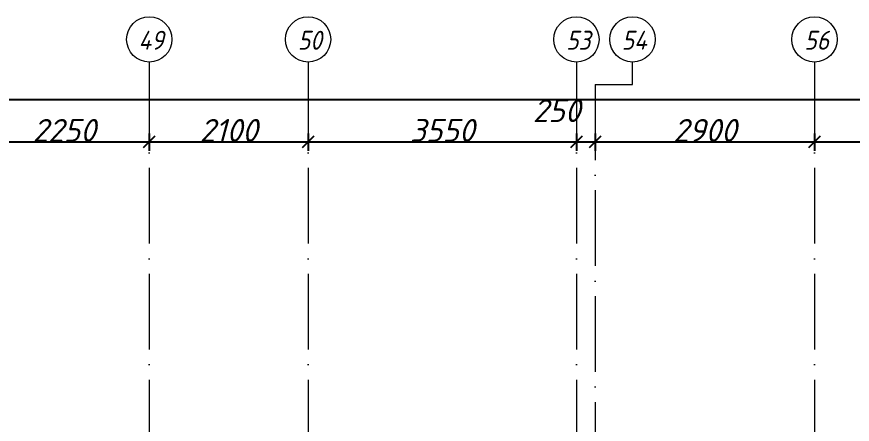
# Model space of a CAD drawing. Header units: millimetres. Extents: x -537608 to 253996, y -217170 to 186033.
# Drawn here: x -117452 to -106398, y 40727 to 46116 of the extents above; entities that cross this region are included whole.
import ezdxf

# ---------------------------------------------------------------- set-up
doc = ezdxf.new("R2010")
doc.units = ezdxf.units.MM
doc.linetypes.add('50_200_ШТРИХ_1Т_ш5_п1_п1_', pattern=[1400, 1000, -200, 0, -200])
for name, color, linetype, lineweight in [('A-____-____-DIMS', 7, 'Continuous', 9), ('S-GRID-____-IDEN', 7, 'Continuous', 9), ('S-GRID-____-OTLN', 7, 'Continuous', 9), ('S-GRID-____-OTLN-1', 7, '50_200_ШТРИХ_1Т_ш5_п1_п1_', 9)]:
    doc.layers.add(name, color=color, linetype=linetype, lineweight=lineweight)
doc.styles.add('ISOCPEUR_I', font='isocpeui.ttf', dxfattribs={"height": 300})
doc.styles.add('ISOCPEUR_I_9', font='isocpeui.ttf', dxfattribs={"width": 0.9, "height": 250})
doc.dimstyles.new('ISO-2_5_0_9К_БОЛЬШОЙ_ОСИ', dxfattribs={"dimscale": 304.8, "dimtxt": 248.995294, "dimasz": 0.492126, "dimexe": 0.393701, "dimexo": 0, "dimgap": 0, "dimtad": 1, "dimdec": 0, "dimzin": 0, "dimdsep": 46, "dimtxsty": 'ISOCPEUR_I', "dimblk1": 'OBLIQUE', "dimblk2": 'OBLIQUE', "dimsah": 1, "dimcen": 0.09, "dimdle": 0.393701, "dimazin": 0, "dimtfac": 1, "dimtdec": 4, "dimtix": 1, "dimtmove": 0, "dimatfit": 3, "dimfxl": 1, "dimtvp": 1, "dimtolj": 1, "dimtzin": 0, "dimarcsym": 2})
doc.dimstyles.new('ISO-2_5_0_9К_БОЛЬШОЙ_ОСИ_1', dxfattribs={"dimscale": 304.8, "dimtxt": 248.995294, "dimasz": 0.492126, "dimexe": 0.393701, "dimexo": 0, "dimgap": 0, "dimtad": 1, "dimdec": 0, "dimzin": 0, "dimdsep": 46, "dimtxsty": 'ISOCPEUR_I', "dimblk1": 'OBLIQUE', "dimblk2": 'OBLIQUE', "dimsah": 1, "dimcen": 0.09, "dimdle": 0.393701, "dimazin": 0, "dimtfac": 1, "dimtdec": 4, "dimtix": 1, "dimtmove": 1, "dimatfit": 3, "dimfxl": 1, "dimtvp": 1, "dimtolj": 1, "dimtzin": 0, "dimarcsym": 2})
doc.dimstyles.new('ISO-2_5_0_9К_БОЛЬШОЙ_ОСИ_2', dxfattribs={"dimscale": 304.8, "dimtxt": 248.995294, "dimasz": 0.492126, "dimexe": 0.393701, "dimexo": 0, "dimgap": 0, "dimtad": 1, "dimdec": 0, "dimzin": 0, "dimdsep": 46, "dimtxsty": 'ISOCPEUR_I_9', "dimblk1": 'OBLIQUE', "dimblk2": 'OBLIQUE', "dimsah": 1, "dimcen": 0.09, "dimdle": 0.393701, "dimazin": 0, "dimtfac": 1, "dimtdec": 4, "dimtix": 1, "dimtmove": 2, "dimatfit": 3, "dimfxl": 1, "dimtvp": 1, "dimtolj": 1, "dimtzin": 0, "dimarcsym": 2})

# ---------------------------------------------------------------- blocks, each defined once
blk = doc.blocks.new('Ось сетки - Круг_Ø6_00__ISO-2_5_0_9K_-25732049-АР1_План отверстий 2 этажа в осях 1-64_Ю-ЯЯ')
at = {"layer": 'S-GRID-____-IDEN'}
blk.add_circle((0, 0), 3, dxfattribs=at)
blk = doc.blocks.new('_Oblique')
at = {"color": 0, "linetype": 'ByBlock', "lineweight": -2}
blk.add_line((-0.5, -0.5), (0.5, 0.5), dxfattribs=at)
blk = doc.blocks.new('*D2188')
at = {"layer": 'A-____-____-DIMS', "color": 0, "lineweight": -2, "transparency": 16777216}
for p, q in [((-117948, 44570), (-117948, 44344)), ((-115698, 44570), (-115698, 44344)), ((-118068, 44464), (-115578, 44464))]:
    blk.add_line(p, q, dxfattribs=at)
at = {"layer": 'Defpoints', "color": 0, "transparency": 16777216}
for p in [(-117948, 44570), (-115698, 44570), (-115698, 44464)]:
    blk.add_point(p, dxfattribs=at)
at = {"layer": 'A-____-____-DIMS', "color": 0, "lineweight": -2, "transparency": 16777216, "xscale": 150, "yscale": 150, "zscale": 150, "rotation": 180}
blk.add_blockref('_Oblique', (-117948, 44464), dxfattribs=at)
at = {"layer": 'A-____-____-DIMS', "color": 0, "lineweight": -2, "transparency": 16777216, "xscale": 150, "yscale": 150, "zscale": 150}
blk.add_blockref('_Oblique', (-115698, 44464), dxfattribs=at)
at = {"layer": 'A-____-____-DIMS', "color": 0, "transparency": 16777216, "insert": (-116823, 44614), "char_height": 300, "width": 758.48, "attachment_point": 5, "style": 'ISOCPEUR_I'}
blk.add_mtext('\\A1;2250', dxfattribs=at)
blk = doc.blocks.new('*D2189')
at = {"layer": 'A-____-____-DIMS', "color": 0, "lineweight": -2, "transparency": 16777216}
for p, q in [((-115698, 44570), (-115698, 44344)), ((-113598, 44570), (-113598, 44344)), ((-115818, 44464), (-113478, 44464))]:
    blk.add_line(p, q, dxfattribs=at)
at = {"layer": 'Defpoints', "color": 0, "transparency": 16777216}
for p in [(-115698, 44570), (-113598, 44570), (-113598, 44464)]:
    blk.add_point(p, dxfattribs=at)
at = {"layer": 'A-____-____-DIMS', "color": 0, "lineweight": -2, "transparency": 16777216, "xscale": 150, "yscale": 150, "zscale": 150, "rotation": 180}
blk.add_blockref('_Oblique', (-115698, 44464), dxfattribs=at)
at = {"layer": 'A-____-____-DIMS', "color": 0, "lineweight": -2, "transparency": 16777216, "xscale": 150, "yscale": 150, "zscale": 150}
blk.add_blockref('_Oblique', (-113598, 44464), dxfattribs=at)
at = {"layer": 'A-____-____-DIMS', "color": 0, "transparency": 16777216, "insert": (-114648, 44614), "char_height": 300, "width": 701.02, "attachment_point": 5, "style": 'ISOCPEUR_I'}
blk.add_mtext('\\A1;2100', dxfattribs=at)
blk = doc.blocks.new('*D2190')
at = {"layer": 'A-____-____-DIMS', "color": 0, "lineweight": -2, "transparency": 16777216}
for p, q in [((-113598, 44570), (-113598, 44344)), ((-110048, 44570), (-110048, 44344)), ((-113718, 44464), (-109928, 44464))]:
    blk.add_line(p, q, dxfattribs=at)
at = {"layer": 'Defpoints', "color": 0, "transparency": 16777216}
for p in [(-113598, 44570), (-110048, 44570), (-110048, 44464)]:
    blk.add_point(p, dxfattribs=at)
at = {"layer": 'A-____-____-DIMS', "color": 0, "lineweight": -2, "transparency": 16777216, "xscale": 150, "yscale": 150, "zscale": 150, "rotation": 180}
blk.add_blockref('_Oblique', (-113598, 44464), dxfattribs=at)
at = {"layer": 'A-____-____-DIMS', "color": 0, "lineweight": -2, "transparency": 16777216, "xscale": 150, "yscale": 150, "zscale": 150}
blk.add_blockref('_Oblique', (-110048, 44464), dxfattribs=at)
at = {"layer": 'A-____-____-DIMS', "color": 0, "transparency": 16777216, "insert": (-111823, 44614), "char_height": 300, "width": 758.48, "attachment_point": 5, "style": 'ISOCPEUR_I'}
blk.add_mtext('\\A1;3550', dxfattribs=at)
blk = doc.blocks.new('*D2191')
at = {"layer": 'A-____-____-DIMS', "color": 0, "lineweight": -2, "transparency": 16777216}
for p, q in [((-110048, 44570), (-110048, 44344)), ((-109798, 44570), (-109798, 44344)), ((-110168, 44464), (-109678, 44464))]:
    blk.add_line(p, q, dxfattribs=at)
at = {"layer": 'Defpoints', "color": 0, "transparency": 16777216}
for p in [(-110048, 44570), (-109798, 44570), (-109798, 44464)]:
    blk.add_point(p, dxfattribs=at)
at = {"layer": 'A-____-____-DIMS', "color": 0, "lineweight": -2, "transparency": 16777216, "xscale": 150, "yscale": 150, "zscale": 150, "rotation": 180}
blk.add_blockref('_Oblique', (-110048, 44464), dxfattribs=at)
at = {"layer": 'A-____-____-DIMS', "color": 0, "lineweight": -2, "transparency": 16777216, "xscale": 150, "yscale": 150, "zscale": 150}
blk.add_blockref('_Oblique', (-109798, 44464), dxfattribs=at)
at = {"layer": 'A-____-____-DIMS', "color": 0, "transparency": 16777216, "insert": (-110624, 45024), "char_height": 300, "width": 568.86, "attachment_point": 1, "line_spacing_factor": 1.149209, "style": 'ISOCPEUR_I'}
blk.add_mtext('\\A1;250', dxfattribs=at)
blk = doc.blocks.new('*D2192')
at = {"layer": 'A-____-____-DIMS', "color": 0, "lineweight": -2, "transparency": 16777216}
for p, q in [((-109798, 44570), (-109798, 44344)), ((-106898, 44570), (-106898, 44344)), ((-109918, 44464), (-106778, 44464))]:
    blk.add_line(p, q, dxfattribs=at)
at = {"layer": 'Defpoints', "color": 0, "transparency": 16777216}
for p in [(-109798, 44570), (-106898, 44570), (-106898, 44464)]:
    blk.add_point(p, dxfattribs=at)
at = {"layer": 'A-____-____-DIMS', "color": 0, "lineweight": -2, "transparency": 16777216, "xscale": 150, "yscale": 150, "zscale": 150, "rotation": 180}
blk.add_blockref('_Oblique', (-109798, 44464), dxfattribs=at)
at = {"layer": 'A-____-____-DIMS', "color": 0, "lineweight": -2, "transparency": 16777216, "xscale": 150, "yscale": 150, "zscale": 150}
blk.add_blockref('_Oblique', (-106898, 44464), dxfattribs=at)
at = {"layer": 'A-____-____-DIMS', "color": 0, "transparency": 16777216, "insert": (-108348, 44614), "char_height": 300, "width": 758.48, "attachment_point": 5, "style": 'ISOCPEUR_I'}
blk.add_mtext('\\A1;2900', dxfattribs=at)
blk = doc.blocks.new('*D2193')
at = {"layer": 'A-____-____-DIMS', "color": 0, "lineweight": -2, "transparency": 16777216}
for p, q in [((-106898, 44570), (-106898, 44344)), ((-101498, 44570), (-101498, 44344)), ((-107018, 44464), (-101378, 44464))]:
    blk.add_line(p, q, dxfattribs=at)
at = {"layer": 'Defpoints', "color": 0, "transparency": 16777216}
for p in [(-106898, 44570), (-101498, 44570), (-101498, 44464)]:
    blk.add_point(p, dxfattribs=at)
at = {"layer": 'A-____-____-DIMS', "color": 0, "lineweight": -2, "transparency": 16777216, "xscale": 150, "yscale": 150, "zscale": 150, "rotation": 180}
blk.add_blockref('_Oblique', (-106898, 44464), dxfattribs=at)
at = {"layer": 'A-____-____-DIMS', "color": 0, "lineweight": -2, "transparency": 16777216, "xscale": 150, "yscale": 150, "zscale": 150}
blk.add_blockref('_Oblique', (-101498, 44464), dxfattribs=at)
at = {"layer": 'A-____-____-DIMS', "color": 0, "transparency": 16777216, "insert": (-104198, 44614), "char_height": 300, "width": 781.46, "attachment_point": 5, "style": 'ISOCPEUR_I'}
blk.add_mtext('\\A1;5400', dxfattribs=at)
blk = doc.blocks.new('*D2198')
at = {"layer": 'A-____-____-DIMS', "color": 0, "lineweight": -2, "transparency": 16777216}
for p, q in [((-186998, 45122), (-186998, 44896)), ((-83498, 45122), (-83498, 44896)), ((-187118, 45016), (-135764, 45016)), ((-83378, 45016), (-134885, 45016))]:
    blk.add_line(p, q, dxfattribs=at)
at = {"layer": 'Defpoints', "color": 0, "transparency": 16777216}
for p in [(-186998, 45122), (-83498, 45122), (-83498, 45016)]:
    blk.add_point(p, dxfattribs=at)
at = {"layer": 'A-____-____-DIMS', "color": 0, "lineweight": -2, "transparency": 16777216, "xscale": 150, "yscale": 150, "zscale": 150, "rotation": 180}
blk.add_blockref('_Oblique', (-186998, 45016), dxfattribs=at)
at = {"layer": 'A-____-____-DIMS', "color": 0, "lineweight": -2, "transparency": 16777216, "xscale": 150, "yscale": 150, "zscale": 150}
blk.add_blockref('_Oblique', (-83498, 45016), dxfattribs=at)
at = {"layer": 'A-____-____-DIMS', "color": 0, "transparency": 16777216, "insert": (-135865, 45343), "char_height": 250, "width": 1080.26, "attachment_point": 1, "line_spacing_factor": 1.149209, "style": 'ISOCPEUR_I_9'}
blk.add_mtext('\\A1;103500', dxfattribs=at)

msp = doc.modelspace()

# ---------------------------------------------------------------- linework, layer by layer
at = {"layer": 'S-GRID-____-OTLN'}
for p, q in [((-109304.7949, 45221.5114), (-109304.7949, 45516.3579)), ((-109797.6725, 45221.5114), (-109304.7949, 45221.5114))]:
    msp.add_line(p, q, dxfattribs=at)
at = {"layer": 'S-GRID-____-OTLN-1'}
for p, q in [((-115697.6725, 45516.3579), (-115697.6725, 7515.0943)), ((-113597.6725, 45516.3579), (-113597.6725, -5395.4515)), ((-110047.6725, 45516.3579), (-110047.6725, -5395.4515)), ((-106897.6725, 45516.3579), (-106897.6725, -5395.4515)), ((-109797.6725, 45221.5114), (-109797.6725, -5085.4941))]:
    msp.add_line(p, q, dxfattribs=at)

# ---------------------------------------------------------------- block references
at = {"layer": 'S-GRID-____-IDEN', "xscale": 99.99999999999993, "yscale": 99.99999999999993, "zscale": 99.99999999999993, "rotation": 180}
for p in [(-115697.6725, 45816.3579), (-113597.6725, 45816.3579), (-110047.6725, 45816.3579), (-109304.7949, 45816.3579), (-106897.6725, 45816.3579)]:
    msp.add_blockref('Ось сетки - Круг_Ø6_00__ISO-2_5_0_9K_-25732049-АР1_План отверстий 2 этажа в осях 1-64_Ю-ЯЯ', p, dxfattribs=at)

# ---------------------------------------------------------------- texts
at = {"layer": 'S-GRID-____-IDEN', "char_height": 250, "attachment_point": 1, "style": 'ISOCPEUR_I_9'}
for s, insert, width in [('49', (-115841.0442, 45930.2916), 425.696062), ('50', (-113732.0442, 45930.2916), 404.0505), ('53', (-110182.0442, 45930.2916), 404.0505), ('54', (-109448.1666, 45930.2916), 425.696062), ('56', (-107032.0442, 45930.2916), 404.0505)]:
    msp.add_mtext(s, dxfattribs=dict(at, insert=insert, width=width))

# ---------------------------------------------------------------- dimensions: what is measured, and where the dimension line sits
at = {"layer": 'A-____-____-DIMS'}
for base, p1, p2, dimstyle, override, picture, middle in [((-83497.6725, 45016.1751), (-186997.6725, 45122.2411), (-83497.6725, 45122.2411), 'ISO-2_5_0_9К_БОЛЬШОЙ_ОСИ_2', {"dimpost": '<>', "dimfxl": 103500}, '*D2198', (-135324.8223, 45176.1224)), ((-109797.6725, 44463.9558), (-110047.6725, 44570.0218), (-109797.6725, 44570.0218), 'ISO-2_5_0_9К_БОЛЬШОЙ_ОСИ_1', {"dimpost": '<>', "dimfxl": 250}, '*D2191', (-110339.3001, 44623.9031))]:
    dim = msp.add_linear_dim(base=base, p1=p1, p2=p2, dimstyle=dimstyle, override=override, dxfattribs=at)
    dim.commit()
    dim.dimension.update_dxf_attribs({"geometry": picture, "text_midpoint": middle, "dimtype": 160})
for base, p1, p2, override, picture, middle in [((-115697.6725, 44463.9558), (-117947.6725, 44570.0218), (-115697.6725, 44570.0218), {"dimpost": '<>', "dimfxl": 2250}, '*D2188', (-116822.6725, 44613.9558)), ((-113597.6725, 44463.9558), (-115697.6725, 44570.0218), (-113597.6725, 44570.0218), {"dimpost": '<>', "dimfxl": 2100}, '*D2189', (-114647.6725, 44613.9558)), ((-110047.6725, 44463.9558), (-113597.6725, 44570.0218), (-110047.6725, 44570.0218), {"dimpost": '<>', "dimfxl": 3550}, '*D2190', (-111822.6725, 44613.9558)), ((-106897.6725, 44463.9558), (-109797.6725, 44570.0218), (-106897.6725, 44570.0218), {"dimpost": '<>', "dimfxl": 2900}, '*D2192', (-108347.6725, 44613.9558)), ((-101497.6725, 44463.9558), (-106897.6725, 44570.0218), (-101497.6725, 44570.0218), {"dimpost": '<>', "dimfxl": 5400}, '*D2193', (-104197.6725, 44613.9558))]:
    dim = msp.add_linear_dim(base=base, p1=p1, p2=p2, dimstyle='ISO-2_5_0_9К_БОЛЬШОЙ_ОСИ', override=override, dxfattribs=at)
    dim.commit()
    dim.dimension.update_dxf_attribs({"geometry": picture, "text_midpoint": middle})

doc.saveas('drawing.dxf')
